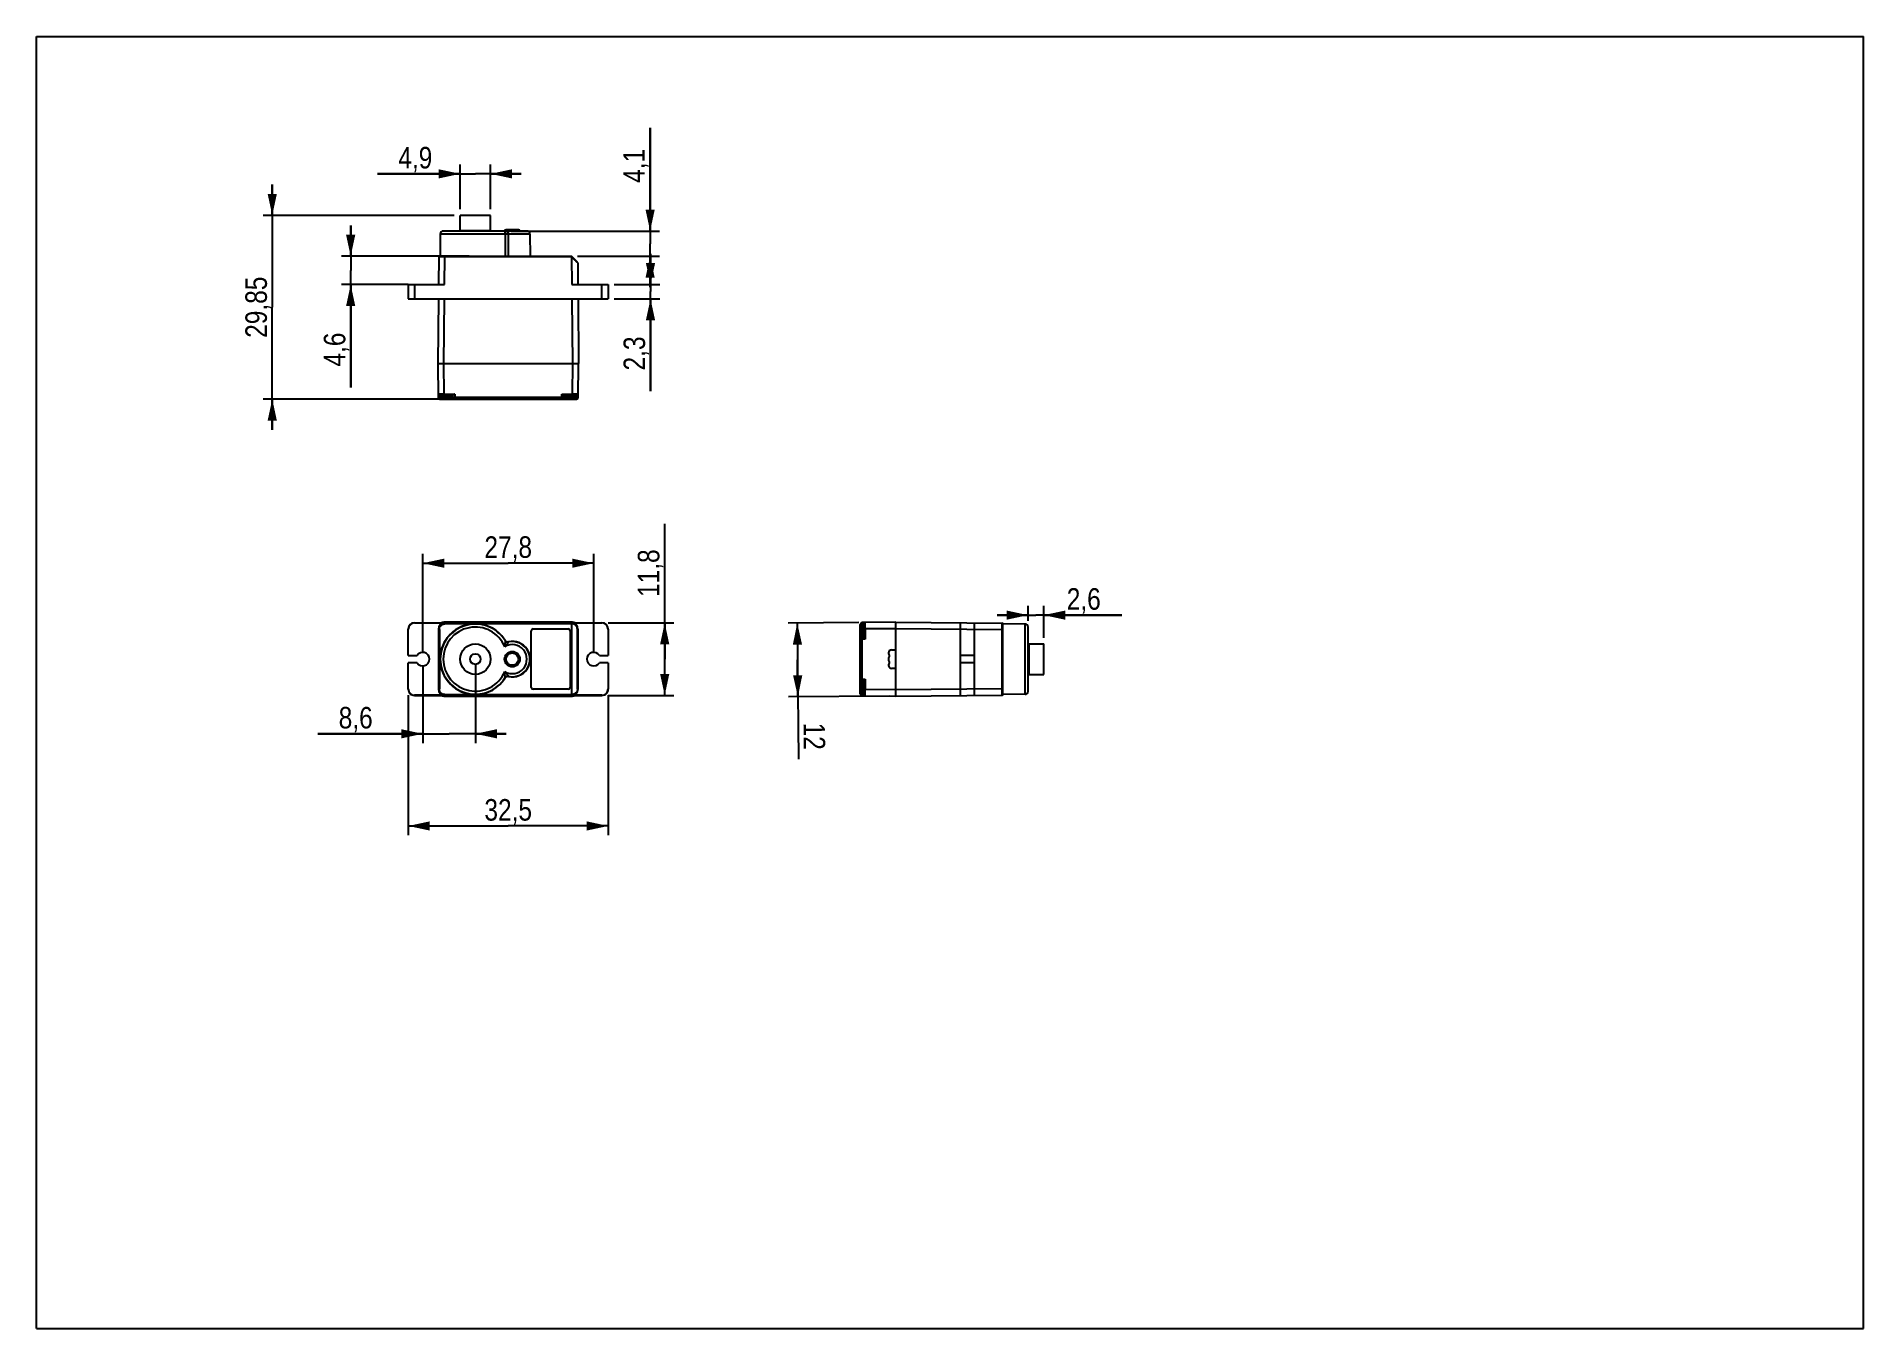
# Model space of a CAD drawing. Header units: millimetres. Extents: x 0 to 297, y 0 to 210.
import ezdxf

# ---------------------------------------------------------------- set-up
doc = ezdxf.new("R2010")
doc.units = ezdxf.units.MM
doc.header["$LTSCALE"] = 16.335
doc.layers.get('0').update_dxf_attribs({"linetype": 'CONTINUOUS'})
doc.styles.get("Standard").update_dxf_attribs({"font": 'txt', "width": 0.85})
doc.dimstyles.new('DIMSTYLE_1', dxfattribs={"dimtxt": 3.5, "dimasz": 3.5, "dimexe": 0.18, "dimexo": 0.0625, "dimgap": 0.09, "dimtad": 1, "dimdec": 1, "dimdsep": 46, "dimtxsty": 'Standard', "dimblk": '_FILLED', "dimblk1": '_FILLED', "dimblk2": '_FILLED', "dimcen": 0.09, "dimadec": 0, "dimazin": 0, "dimtp": 0.1, "dimtm": 0.1, "dimtfac": 1, "dimtdec": 1, "dimtofl": 0, "dimtmove": 0, "dimatfit": 3, "dimldrblk": '_FILLED', "dimfxl": 1, "dimtolj": 1, "dimarcsym": 0})
doc.dimstyles.new('DIMSTYLE_2', dxfattribs={"dimtxt": 3.5, "dimasz": 3.5, "dimexe": 0.18, "dimexo": 0.0625, "dimgap": 0.09, "dimtad": 1, "dimdsep": 46, "dimtxsty": 'Standard', "dimblk": '_FILLED', "dimblk1": '_FILLED', "dimblk2": '_FILLED', "dimcen": 0.09, "dimadec": 0, "dimazin": 0, "dimtp": 0.1, "dimtm": 0.1, "dimtfac": 1, "dimtofl": 0, "dimtmove": 0, "dimatfit": 3, "dimldrblk": '_FILLED', "dimfxl": 1, "dimtolj": 1, "dimarcsym": 0})
doc.dimstyles.new('DIMSTYLE_3', dxfattribs={"dimtxt": 3.5, "dimasz": 3.5, "dimexe": 0.18, "dimexo": 0.0625, "dimgap": 0.09, "dimtad": 1, "dimdsep": 46, "dimtxsty": 'Standard', "dimblk": '_FILLED', "dimblk1": '_FILLED', "dimblk2": '_FILLED', "dimcen": 0.09, "dimadec": 0, "dimazin": 0, "dimtp": 0.2, "dimtm": 0.2, "dimtfac": 1, "dimtofl": 0, "dimtmove": 0, "dimatfit": 3, "dimldrblk": '_FILLED', "dimfxl": 1, "dimtolj": 1, "dimarcsym": 0})
doc.dimstyles.new('DIMSTYLE_4', dxfattribs={"dimtxt": 3.5, "dimasz": 3.5, "dimexe": 0.18, "dimexo": 0.0625, "dimgap": 0.09, "dimtad": 1, "dimdec": 1, "dimdsep": 46, "dimtxsty": 'Standard', "dimblk": '_FILLED', "dimblk1": '_FILLED', "dimblk2": '_FILLED', "dimcen": 0.09, "dimadec": 0, "dimazin": 0, "dimtp": 0.2, "dimtm": 0.2, "dimtfac": 1, "dimtdec": 1, "dimtofl": 0, "dimtmove": 0, "dimatfit": 3, "dimldrblk": '_FILLED', "dimfxl": 1, "dimtolj": 1, "dimarcsym": 0})
doc.dimstyles.new('DIMSTYLE_5', dxfattribs={"dimtxt": 3.5, "dimasz": 3.5, "dimexe": 0.18, "dimexo": 0.0625, "dimgap": 0.09, "dimtad": 1, "dimdsep": 46, "dimtxsty": 'Standard', "dimblk": '_FILLED', "dimblk1": '_FILLED', "dimblk2": '_FILLED', "dimcen": 0.09, "dimadec": 0, "dimazin": 0, "dimtp": 0.3, "dimtm": 0.3, "dimtfac": 1, "dimtofl": 0, "dimtmove": 0, "dimatfit": 3, "dimldrblk": '_FILLED', "dimfxl": 1, "dimtolj": 1, "dimarcsym": 0})

# ---------------------------------------------------------------- blocks, each defined once
blk = doc.blocks.new('_FILLED')
at = {"color": 0, "linetype": 'ByBlock'}
blk.add_solid([(0, 0), (-1, 0.214), (-1, -0.214)], dxfattribs=at)
blk = doc.blocks.new('*D1')
at = {"color": 2, "linetype": 'Continuous'}
for p, q in [((68.87, 187.68), (55.41, 187.68)), ((55.41, 187.68), (71.34, 187.68)), ((68.87, 181.93), (68.87, 189.18)), ((78.81, 187.68), (71.34, 187.68)), ((73.81, 181.93), (73.81, 189.18)), ((73.81, 187.68), (78.81, 187.68))]:
    blk.add_line(p, q, dxfattribs=at)
at = {"color": 2, "linetype": 'Continuous', "xscale": 3.5, "yscale": 3.5, "zscale": 3.5}
blk.add_blockref('_FILLED', (68.87, 187.68), dxfattribs=at)
at = {"color": 2, "linetype": 'Continuous', "xscale": 3.5, "yscale": 3.5, "zscale": 3.5, "rotation": 180}
blk.add_blockref('_FILLED', (73.81, 187.68), dxfattribs=at)
at = {"color": 2, "linetype": 'Continuous', "insert": (64.34, 192.06), "char_height": 3.5, "width": 8.925, "attachment_point": 3, "line_spacing_factor": 0.9}
blk.add_mtext('4,9', dxfattribs=at)
blk = doc.blocks.new('*D2')
at = {"color": 2, "linetype": 'Continuous'}
for p, q in [((51.07, 174.28), (51.07, 179.28)), ((51.07, 179.28), (51.07, 171.98)), ((70.34, 174.28), (49.57, 174.28)), ((60.43, 169.68), (49.57, 169.68)), ((51.07, 152.96), (51.07, 171.98)), ((51.07, 169.68), (51.07, 152.96))]:
    blk.add_line(p, q, dxfattribs=at)
at = {"color": 2, "linetype": 'Continuous', "xscale": 3.5, "yscale": 3.5, "zscale": 3.5}
for p, rotation in [((51.07, 174.28), 270), ((51.07, 169.68), 90)]:
    blk.add_blockref('_FILLED', p, dxfattribs=dict(at, rotation=rotation))
at = {"color": 2, "linetype": 'Continuous', "insert": (46.7, 161.88), "char_height": 3.5, "width": 8.925, "attachment_point": 3, "rotation": 90, "line_spacing_factor": 0.9}
blk.add_mtext('4,6', dxfattribs=at)
blk = doc.blocks.new('*D3')
at = {"color": 2, "linetype": 'Continuous'}
for p, q in [((99.81, 169.68), (99.81, 174.68)), ((99.81, 174.68), (99.81, 168.53)), ((93.93, 169.68), (101.31, 169.68)), ((93.93, 167.38), (101.31, 167.38)), ((99.81, 152.33), (99.81, 168.53)), ((99.81, 167.38), (99.81, 152.33))]:
    blk.add_line(p, q, dxfattribs=at)
at = {"color": 2, "linetype": 'Continuous', "xscale": 3.5, "yscale": 3.5, "zscale": 3.5}
for p, rotation in [((99.81, 169.68), 270), ((99.81, 167.38), 90)]:
    blk.add_blockref('_FILLED', p, dxfattribs=dict(at, rotation=rotation))
at = {"color": 2, "linetype": 'Continuous', "insert": (95.43, 161.25), "char_height": 3.5, "width": 8.925, "attachment_point": 3, "rotation": 90, "line_spacing_factor": 0.9}
blk.add_mtext('2,3', dxfattribs=at)
blk = doc.blocks.new('*D4')
at = {"color": 2, "linetype": 'Continuous'}
for p, q in [((62.78, 109.8), (62.78, 125.89)), ((90.58, 109.8), (90.58, 125.89)), ((62.78, 124.39), (76.68, 124.39)), ((90.58, 124.39), (76.68, 124.39))]:
    blk.add_line(p, q, dxfattribs=at)
at = {"color": 2, "linetype": 'Continuous', "xscale": 3.5, "yscale": 3.5, "zscale": 3.5, "rotation": 180}
blk.add_blockref('_FILLED', (62.78, 124.39), dxfattribs=at)
at = {"color": 2, "linetype": 'Continuous', "xscale": 3.5, "yscale": 3.5, "zscale": 3.5}
blk.add_blockref('_FILLED', (90.58, 124.39), dxfattribs=at)
at = {"color": 2, "linetype": 'Continuous', "insert": (76.68, 128.76), "char_height": 3.5, "width": 11.9, "attachment_point": 2, "line_spacing_factor": 0.9}
blk.add_mtext('27,8', dxfattribs=at)
blk = doc.blocks.new('*D5')
at = {"color": 2, "linetype": 'Continuous'}
for p, q in [((62.78, 107.8), (62.78, 95.16)), ((71.34, 107.8), (71.34, 95.16)), ((62.78, 96.66), (45.72, 96.66)), ((45.72, 96.66), (67.06, 96.66)), ((76.34, 96.66), (67.06, 96.66)), ((71.34, 96.66), (76.34, 96.66))]:
    blk.add_line(p, q, dxfattribs=at)
at = {"color": 2, "linetype": 'Continuous', "xscale": 3.5, "yscale": 3.5, "zscale": 3.5}
blk.add_blockref('_FILLED', (62.78, 96.66), dxfattribs=at)
at = {"color": 2, "linetype": 'Continuous', "xscale": 3.5, "yscale": 3.5, "zscale": 3.5, "rotation": 180}
blk.add_blockref('_FILLED', (71.34, 96.66), dxfattribs=at)
at = {"color": 2, "linetype": 'Continuous', "insert": (54.65, 101.03), "char_height": 3.5, "width": 8.925, "attachment_point": 3, "line_spacing_factor": 0.9}
blk.add_mtext('8,6', dxfattribs=at)
blk = doc.blocks.new('*D6')
at = {"color": 2, "linetype": 'Continuous'}
for p, q in [((161.19, 115.95), (156.19, 115.95)), ((156.19, 115.95), (162.47, 115.95)), ((161.19, 115.01), (161.19, 117.45)), ((176.41, 115.95), (162.47, 115.95)), ((163.74, 112.27), (163.74, 117.45)), ((163.74, 115.95), (176.41, 115.95))]:
    blk.add_line(p, q, dxfattribs=at)
at = {"color": 2, "linetype": 'Continuous', "xscale": 3.5, "yscale": 3.5, "zscale": 3.5}
blk.add_blockref('_FILLED', (161.19, 115.95), dxfattribs=at)
at = {"color": 2, "linetype": 'Continuous', "xscale": 3.5, "yscale": 3.5, "zscale": 3.5, "rotation": 180}
blk.add_blockref('_FILLED', (163.74, 115.95), dxfattribs=at)
at = {"color": 2, "linetype": 'Continuous', "insert": (167.48, 120.33), "char_height": 3.5, "width": 8.925, "attachment_point": 1, "line_spacing_factor": 0.9}
blk.add_mtext('2,6', dxfattribs=at)
blk = doc.blocks.new('*D7')
at = {"color": 2, "linetype": 'Continuous'}
for p, q in [((133.69, 114.75), (122.17, 114.64)), ((123.67, 114.66), (123.72, 108.66)), ((123.77, 102.67), (123.72, 108.66)), ((123.72, 108.66), (123.86, 92.52)), ((138.69, 102.8), (122.27, 102.65))]:
    blk.add_line(p, q, dxfattribs=at)
at = {"color": 2, "linetype": 'Continuous', "xscale": 3.5, "yscale": 3.5, "zscale": 3.5}
for p, rotation in [((123.67, 114.66), 90.5), ((123.77, 102.67), 270.5)]:
    blk.add_blockref('_FILLED', p, dxfattribs=dict(at, rotation=rotation))
at = {"color": 2, "linetype": 'Continuous', "insert": (128.18, 98.5), "char_height": 3.5, "width": 5.95, "attachment_point": 1, "rotation": 270.5, "line_spacing_factor": 0.9}
blk.add_mtext('12', dxfattribs=at)
blk = doc.blocks.new('*D8')
at = {"color": 2, "linetype": 'Continuous'}
for p, q in [((99.75, 178.38), (99.75, 195.15)), ((99.75, 195.15), (99.75, 176.33)), ((77.14, 178.38), (101.25, 178.38)), ((99.75, 169.28), (99.75, 176.33)), ((87.97, 174.28), (101.25, 174.28)), ((99.75, 174.28), (99.75, 169.28))]:
    blk.add_line(p, q, dxfattribs=at)
at = {"color": 2, "linetype": 'Continuous', "xscale": 3.5, "yscale": 3.5, "zscale": 3.5}
for p, rotation in [((99.75, 178.38), 270), ((99.75, 174.28), 90)]:
    blk.add_blockref('_FILLED', p, dxfattribs=dict(at, rotation=rotation))
at = {"color": 2, "linetype": 'Continuous', "insert": (95.37, 186.22), "char_height": 3.5, "width": 8.925, "attachment_point": 1, "rotation": 90, "line_spacing_factor": 0.9}
blk.add_mtext('4,1', dxfattribs=at)
blk = doc.blocks.new('*D9')
at = {"color": 2, "linetype": 'Continuous'}
for p, q in [((102.12, 108.8), (102.12, 130.8)), ((92.93, 114.7), (103.62, 114.7)), ((102.12, 114.7), (102.12, 108.8)), ((102.12, 102.9), (102.12, 108.8)), ((92.93, 102.9), (103.62, 102.9))]:
    blk.add_line(p, q, dxfattribs=at)
at = {"color": 2, "linetype": 'Continuous', "xscale": 3.5, "yscale": 3.5, "zscale": 3.5}
for p, rotation in [((102.12, 114.7), 90), ((102.12, 102.9), 270)]:
    blk.add_blockref('_FILLED', p, dxfattribs=dict(at, rotation=rotation))
at = {"color": 2, "linetype": 'Continuous', "insert": (97.75, 118.9), "char_height": 3.5, "width": 11.9, "attachment_point": 1, "rotation": 90, "line_spacing_factor": 0.9}
blk.add_mtext('11,8', dxfattribs=at)
blk = doc.blocks.new('*D10')
at = {"color": 2, "linetype": 'Continuous'}
for p, q in [((60.43, 102.92), (60.43, 80.18)), ((92.93, 102.92), (92.93, 80.18)), ((60.43, 81.68), (76.68, 81.68)), ((92.93, 81.68), (76.68, 81.68))]:
    blk.add_line(p, q, dxfattribs=at)
at = {"color": 2, "linetype": 'Continuous', "xscale": 3.5, "yscale": 3.5, "zscale": 3.5, "rotation": 180}
blk.add_blockref('_FILLED', (60.43, 81.68), dxfattribs=at)
at = {"color": 2, "linetype": 'Continuous', "xscale": 3.5, "yscale": 3.5, "zscale": 3.5}
blk.add_blockref('_FILLED', (92.93, 81.68), dxfattribs=at)
at = {"color": 2, "linetype": 'Continuous', "insert": (76.68, 86.05), "char_height": 3.5, "width": 11.9, "attachment_point": 2, "line_spacing_factor": 0.9}
blk.add_mtext('32,5', dxfattribs=at)
blk = doc.blocks.new('*D11')
at = {"color": 2, "linetype": 'Continuous'}
for p, q in [((38.32, 180.93), (38.32, 185.93)), ((38.32, 185.93), (38.32, 166)), ((67.87, 180.93), (36.82, 180.93)), ((38.32, 146.08), (38.32, 166)), ((66.98, 151.08), (36.82, 151.08)), ((38.32, 151.08), (38.32, 146.08))]:
    blk.add_line(p, q, dxfattribs=at)
at = {"color": 2, "linetype": 'Continuous', "xscale": 3.5, "yscale": 3.5, "zscale": 3.5}
for p, rotation in [((38.32, 180.93), 270), ((38.32, 151.08), 90)]:
    blk.add_blockref('_FILLED', p, dxfattribs=dict(at, rotation=rotation))
at = {"color": 2, "linetype": 'Continuous', "insert": (33.95, 166), "char_height": 3.5, "width": 14.875, "attachment_point": 2, "rotation": 90, "line_spacing_factor": 0.9}
blk.add_mtext('29,85', dxfattribs=at)

msp = doc.modelspace()

# ---------------------------------------------------------------- linework, layer by layer
at = {"color": 7, "linetype": 'Continuous'}
for p, q in [((0, 0), (0, 210)), ((0, 210), (297, 210)), ((297, 0), (297, 210)), ((79.714, 178.378), (66.127, 178.378)), ((68.866, 178.478), (68.866, 180.928)), ((73.806, 180.928), (68.866, 180.928)), ((68.866, 178.478), (73.806, 178.478)), ((68.936, 178.378), (68.936, 178.478)), ((73.736, 178.378), (73.736, 178.478)), ((73.806, 178.478), (73.806, 180.928)), ((78.341, 178.578), (76.331, 178.578)), ((65.627, 177.882), (65.596, 174.278)), ((76.186, 177.882), (65.627, 177.882)), ((80.214, 177.882), (76.721, 177.882)), ((80.214, 177.882), (80.246, 174.278)), ((65.385, 174.179), (65.346, 169.678)), ((66.385, 174.179), (65.385, 174.179)), ((65.485, 174.278), (86.965, 174.278)), ((66.346, 169.678), (66.385, 174.179)), ((66.385, 174.278), (66.385, 174.179)), ((86.921, 174.179), (66.385, 174.179)), ((86.966, 174.278), (86.965, 174.278)), ((87.945, 173.307), (86.966, 174.278)), ((86.967, 174.137), (87.006, 169.678)), ((87.912, 173.293), (87.885, 173.317)), ((87.975, 173.237), (88.006, 169.678)), ((60.426, 169.678), (60.426, 167.378)), ((60.426, 169.678), (66.346, 169.678)), ((61.426, 169.678), (61.426, 167.378)), ((87.006, 169.678), (92.926, 169.678)), ((91.926, 167.378), (91.926, 169.678)), ((92.926, 169.678), (92.926, 167.378)), ((60.426, 167.378), (92.926, 167.378)), ((65.326, 167.378), (65.234, 156.878)), ((66.234, 156.878), (66.326, 167.378)), ((87.026, 167.378), (87.117, 156.878)), ((88.026, 167.378), (88.117, 156.878)), ((65.225, 156.878), (65.273, 151.376)), ((65.225, 156.878), (88.126, 156.878)), ((66.269, 151.876), (66.225, 156.878)), ((87.126, 156.878), (87.083, 151.876)), ((88.078, 151.376), (88.126, 156.878)), ((65.469, 151.678), (67.694, 151.678)), ((65.571, 151.678), (65.573, 151.378)), ((66.269, 151.876), (67.976, 151.876)), ((66.269, 151.678), (66.269, 151.876)), ((66.626, 151.078), (66.626, 151.678)), ((67.676, 151.378), (67.676, 151.678)), ((67.976, 151.876), (67.976, 151.078)), ((85.376, 151.876), (87.083, 151.876)), ((85.376, 151.078), (85.376, 151.876)), ((85.658, 151.678), (87.883, 151.678)), ((85.676, 151.378), (85.676, 151.678)), ((86.726, 151.678), (86.726, 151.078)), ((87.083, 151.678), (87.083, 151.876)), ((87.778, 151.378), (87.781, 151.678)), ((65.273, 151.376), (65.573, 151.378)), ((65.573, 151.378), (67.676, 151.378)), ((65.573, 151.378), (65.573, 151.078)), ((65.573, 151.078), (87.778, 151.078)), ((67.976, 151.376), (85.376, 151.376)), ((85.676, 151.378), (87.778, 151.378)), ((87.778, 151.378), (88.078, 151.376)), ((87.778, 151.078), (87.778, 151.378)), ((60.426, 109.397), (60.426, 113.677)), ((61.426, 114.697), (61.426, 114.677)), ((61.426, 114.697), (91.926, 114.697)), ((61.426, 114.677), (66.346, 114.677)), ((65.346, 113.677), (65.346, 103.917)), ((65.346, 113.677), (65.385, 113.638)), ((65.385, 103.956), (65.385, 113.638)), ((65.485, 113.638), (65.385, 113.638)), ((65.485, 113.638), (65.485, 103.957)), ((66.225, 114.797), (87.126, 114.797)), ((66.326, 114.697), (66.234, 114.789)), ((87.117, 114.789), (66.234, 114.789)), ((66.385, 114.638), (66.346, 114.677)), ((71.336, 114.537), (66.382, 114.537)), ((66.385, 114.638), (66.385, 114.537)), ((66.385, 114.638), (86.929, 114.638)), ((86.966, 114.537), (71.336, 114.537)), ((80.426, 104.197), (80.426, 113.397)), ((80.726, 113.697), (86.426, 113.697)), ((86.726, 113.397), (86.726, 104.197)), ((86.929, 114.638), (86.967, 114.638)), ((86.966, 114.537), (86.966, 103.057)), ((87.006, 114.677), (86.967, 114.638)), ((87.006, 114.677), (91.926, 114.677)), ((87.117, 114.789), (87.026, 114.697)), ((87.975, 113.646), (87.945, 113.646)), ((87.945, 103.948), (87.945, 113.646)), ((87.975, 113.646), (88.006, 113.677)), ((87.975, 113.646), (87.975, 103.948)), ((88.006, 113.677), (88.006, 103.917)), ((91.926, 114.677), (91.926, 114.697)), ((92.926, 113.677), (92.926, 109.397)), ((133.891, 103.144), (133.891, 114.449)), ((134.191, 114.449), (133.891, 114.449)), ((133.891, 113.397), (134.491, 113.397)), ((139.691, 114.797), (134.189, 114.749)), ((134.189, 114.749), (134.191, 114.449)), ((134.491, 114.452), (134.191, 114.449)), ((134.191, 114.449), (134.191, 112.347)), ((134.491, 112.329), (134.491, 114.554)), ((134.491, 113.754), (134.69, 113.754)), ((134.69, 113.754), (139.691, 113.798)), ((134.69, 113.754), (134.69, 112.047)), ((139.691, 102.796), (139.691, 114.797)), ((139.691, 114.789), (156.992, 114.638)), ((139.691, 113.789), (156.992, 113.638)), ((150.191, 109.397), (150.191, 114.697)), ((152.491, 108.227), (152.491, 114.677)), ((156.992, 113.638), (156.992, 114.638)), ((157.091, 113.638), (156.992, 113.638)), ((156.992, 103.956), (156.992, 113.638)), ((160.696, 114.505), (157.091, 114.537)), ((157.091, 103.057), (157.091, 114.537)), ((160.696, 103.089), (160.696, 114.505)), ((161.191, 103.589), (161.191, 114.005)), ((134.69, 112.047), (133.891, 112.047)), ((134.189, 112.047), (134.189, 105.547)), ((134.491, 112.347), (134.191, 112.347)), ((138.991, 110.297), (139.691, 110.297)), ((161.291, 111.197), (161.191, 111.197)), ((161.291, 111.267), (163.741, 111.267)), ((161.291, 111.267), (161.291, 106.327)), ((163.741, 106.327), (163.741, 111.267)), ((60.426, 109.397), (61.854, 109.397)), ((60.426, 103.917), (60.426, 108.197)), ((61.854, 108.197), (60.426, 108.197)), ((65.627, 108.792), (65.627, 108.797)), ((91.498, 109.397), (92.926, 109.397)), ((92.926, 108.197), (91.498, 108.197)), ((92.926, 108.197), (92.926, 103.917)), ((139.691, 107.297), (138.991, 107.297)), ((152.491, 109.397), (150.191, 109.397)), ((150.191, 102.897), (150.191, 109.367)), ((152.491, 108.197), (150.191, 108.197)), ((152.491, 102.917), (152.491, 108.197)), ((65.385, 103.956), (65.346, 103.917)), ((65.385, 103.956), (65.485, 103.956)), ((133.891, 105.547), (134.69, 105.547)), ((134.491, 104.197), (133.891, 104.197)), ((134.191, 105.247), (134.191, 103.144)), ((134.491, 105.247), (134.191, 105.247)), ((134.491, 103.04), (134.491, 105.265)), ((134.69, 105.547), (134.69, 103.84)), ((156.992, 103.956), (139.691, 103.805)), ((156.992, 103.956), (157.091, 103.956)), ((156.992, 102.956), (156.992, 103.956)), ((161.291, 106.397), (161.191, 106.397)), ((161.291, 106.327), (163.741, 106.327)), ((61.426, 102.917), (61.426, 102.897)), ((66.346, 102.917), (61.426, 102.917)), ((61.426, 102.897), (91.926, 102.897)), ((87.126, 102.796), (66.225, 102.796)), ((66.234, 102.805), (66.326, 102.897)), ((66.234, 102.805), (87.117, 102.805)), ((66.346, 102.917), (66.385, 102.956)), ((66.382, 103.057), (71.333, 103.057)), ((66.385, 103.057), (66.385, 102.956)), ((86.921, 102.956), (66.385, 102.956)), ((71.333, 103.057), (71.341, 103.057)), ((71.341, 103.057), (86.966, 103.057)), ((86.426, 103.897), (80.726, 103.897)), ((86.967, 102.956), (86.921, 102.956)), ((86.967, 102.956), (87.006, 102.917)), ((91.926, 102.917), (87.006, 102.917)), ((87.026, 102.897), (87.117, 102.805)), ((87.945, 103.948), (87.975, 103.948)), ((88.006, 103.917), (87.975, 103.948)), ((91.926, 102.897), (91.926, 102.917)), ((133.891, 103.144), (134.191, 103.144)), ((134.191, 103.144), (134.189, 102.844)), ((134.189, 102.844), (139.691, 102.796)), ((134.191, 103.144), (134.491, 103.142)), ((134.491, 103.84), (134.69, 103.84)), ((139.691, 103.796), (134.69, 103.84)), ((139.691, 102.805), (156.992, 102.956)), ((160.696, 103.089), (157.091, 103.057)), ((0, 0), (297, 0))]:
    msp.add_line(p, q, dxfattribs=at)
for centre, radius in [((71.336, 108.797), 2.47), ((77.336, 108.797), 1.25), ((71.336, 108.797), 0.85), ((77.336, 108.797), 1.005)]:
    msp.add_circle(centre, radius, dxfattribs=at)
for centre, radius, start, end in [((66.127, 177.878), 0.5, 90, 179.5), ((76.331, 178.328), 0.25, 90, 168.46304), ((78.341, 178.328), 0.25, 11.53696, 90), ((79.714, 177.878), 0.5, 0.5, 90), ((65.485, 174.178), 0.1, 90.00165, 179.49977), ((87.875, 173.236), 0.1, 0.5, 45.25), ((65.469, 151.878), 0.2, 180.49963, 269.99884), ((87.883, 151.878), 0.2, 270.00121, 359.49976), ((65.573, 151.378), 0.3, 180.5, 270), ((67.976, 151.378), 0.3, 180, 269.99999), ((85.376, 151.378), 0.3, 270.00001, 360), ((87.778, 151.378), 0.3, 270, 359.5), ((66.385, 113.638), 1, 90.00036, 179.99964), ((71.336, 108.797), 5.74, 90.00221, 269.97529), ((71.336, 108.797), 5.708, 31.83303, 180), ((71.336, 108.797), 5.208, 22.80776, 337.19224), ((71.336, 108.797), 5.74, 32.03833, 89.99583), ((80.726, 113.397), 0.3, 90, 180), ((86.426, 113.397), 0.3, 0, 90), ((87.194, 113.655), 0.752, 359.32581, 3.49303), ((86.99, 113.646), 0.985, 0.00424, 3.89062), ((134.191, 114.449), 0.3, 90.5, 180), ((134.691, 114.554), 0.2, 90.49963, 179.99884), ((156.991, 114.538), 0.1, 359.80011, 89.50079), ((160.691, 114.005), 0.5, 0, 89.5), ((62.776, 108.797), 1.1, 213.05573, 146.94427), ((77.356, 108.797), 2.358, 238.87982, 121.12018), ((76.61, 112.071), 0.5, 211.83727, 282.82182), ((76.625, 112.107), 0.5, 212.0394, 282.44718), ((77.356, 108.797), 2.858, 257.17454, 102.82544), ((77.356, 108.797), 2.89, 257.55363, 102.44644), ((90.576, 108.797), 1.1, 33.05573, 326.94427), ((134.191, 112.047), 0.3, 90, 179.99999), ((138.991, 109.797), 0.5, 89.99983, 222.95503), ((71.336, 108.797), 5.708, 180.05348, 328.16697), ((138.988, 108.801), 0.496, 137.0537, 222.9463), ((138.991, 107.797), 0.5, 137.11503, 270.00018), ((138.441, 109.309), 0.25, 317.0537, 359.96848), ((138.441, 108.292), 0.25, 0, 42.9463), ((138.442, 109.286), 0.25, 5.30489, 42.95503), ((138.442, 108.307), 0.25, 317.11503, 356.52759), ((66.385, 103.956), 1, 180.00036, 269.99964), ((71.336, 108.797), 5.74, 270.04736, 327.96167), ((76.61, 105.522), 0.5, 77.17828, 148.16276), ((76.625, 105.487), 0.5, 77.55259, 147.96055), ((80.726, 104.197), 0.3, 180, 270), ((86.426, 104.197), 0.3, 270, 360), ((134.191, 105.547), 0.3, 180.00001, 270), ((86.736, 103.066), 0.23, 351.63863, 357.85729), ((87.236, 103.937), 0.709, 356.67599, 0.90953), ((86.99, 103.948), 0.985, 356.08353, 359.9951), ((134.191, 103.144), 0.3, 180, 269.5), ((134.691, 103.04), 0.2, 180.00121, 269.49976), ((156.991, 103.056), 0.1, 270.50086, 0.20078), ((160.691, 103.589), 0.5, 270.5, 360)]:
    msp.add_arc(centre, radius, start, end, dxfattribs=at)
for centre, major_axis, ratio, start_param, end_param in [((61.426, 113.697), (0, 1), 0.9999619, 0, 1.5707963), ((61.426, 113.677), (0, -1), 0.9999619, 9.424778, 10.9955743), ((66.346, 113.677), (-0.707, 0.707), 0.9999239, -0.7853601, 0.7853601), ((66.225, 113.797), (-0.707, 0.707), 0.9999239, -0.7853601, -0.3331847), ((66.234, 113.788), (-0.707, 0.707), 0.9999239, -0.7853601, -0.3550927), ((87.006, 113.677), (0.707, 0.707), 0.9999239, -0.7853601, 0.7853601), ((87.117, 113.788), (0.707, 0.707), 0.9999239, 0.3550927, 0.7853601), ((87.126, 113.797), (0.707, 0.707), 0.9999239, 0.3331848, 0.7853601), ((91.926, 113.697), (0, 1), 0.9999619, -1.5707963, 0), ((91.926, 113.677), (0, 1), 0.9999619, 4.712389, 6.2831853), ((61.426, 103.917), (0, -1), 0.9999619, 4.712389, 6.2831853), ((61.426, 103.897), (0, 1), 0.9999619, 1.5707963, 3.1415927), ((66.346, 103.917), (0.707, 0.707), 0.9999239, -3.9269527, -2.3562326), ((66.225, 103.796), (-0.707, -0.707), 0.9999239, 0.3331848, 0.7853601), ((66.234, 103.805), (0.707, 0.707), 0.9999239, -2.7864999, -2.3562326), ((87.006, 103.917), (0.707, -0.707), 0.9999239, -0.7853601, 0.7853601), ((87.117, 103.805), (-0.707, 0.707), 0.9999239, -3.9269527, -3.9183282), ((87.126, 103.796), (0.707, -0.707), 0.9999239, -0.7853601, -0.3331847), ((87.117, 103.805), (0.707, -0.707), 0.9999239, -0.7767355, -0.3550927), ((91.926, 103.917), (0, 1), 0.9999619, 3.1415927, 4.712389), ((91.926, 103.897), (0, 1), 0.9999619, -3.1415927, -1.5707963)]:
    msp.add_ellipse(centre, major_axis=major_axis, ratio=ratio, start_param=start_param, end_param=end_param, dxfattribs=at)
for points, knots in [([(76.186, 177.882), (76.185, 177.931), (76.183, 178.019), (76.175, 178.136), (76.166, 178.225), (76.157, 178.288), (76.15, 178.327), (76.146, 178.349), (76.143, 178.36), (76.141, 178.368), (76.139, 178.374), (76.138, 178.376), (76.137, 178.378), (76.137, 178.378)], [0, 0, 0, 0, 0.2916041, 0.5296141, 0.7050419, 0.8284023, 0.9113268, 0.9406469, 0.9631446, 0.9796253, 0.9908105, 0.9973653, 1, 1, 1, 1]), ([(76.137, 178.378), (76.196, 178.378), (76.286, 178.371), (76.404, 178.338), (76.493, 178.297), (76.562, 178.246), (76.612, 178.193), (76.66, 178.127), (76.696, 178.046), (76.717, 177.956), (76.721, 177.907), (76.721, 177.882)], [0, 0, 0, 0, 0.2054129, 0.3126545, 0.4247619, 0.5450885, 0.6098701, 0.678687, 0.830624, 0.9139883, 1, 1, 1, 1]), ([(76.721, 177.882), (76.62, 177.882), (76.441, 177.881), (76.263, 177.882), (76.186, 177.882)], [0, 0, 0, 0, 0.5667827, 1, 1, 1, 1]), ([(76.186, 177.882), (76.187, 177.582), (76.19, 176.831), (76.195, 175.63), (76.199, 174.729), (76.201, 174.278)], [0, 0, 0, 0, 0.2500006, 0.6249994, 1, 1, 1, 1]), ([(76.733, 174.278), (76.732, 174.578), (76.731, 175.104), (76.728, 175.855), (76.724, 176.756), (76.723, 177.432), (76.721, 177.882)], [0, 0, 0, 0, 0.2500003, 0.4375001, 0.6249997, 1, 1, 1, 1]), ([(86.965, 174.278), (86.965, 174.278), (86.965, 174.277), (86.964, 174.276), (86.962, 174.273), (86.959, 174.268), (86.955, 174.259), (86.949, 174.247), (86.941, 174.233), (86.931, 174.21), (86.925, 174.192), (86.921, 174.179)], [0, 0, 0, 0, 0.0075976, 0.0248672, 0.0517618, 0.0879598, 0.1861452, 0.3140425, 0.4657011, 0.6344108, 1, 1, 1, 1]), ([(87.885, 173.317), (87.827, 173.369), (87.693, 173.489), (87.474, 173.684), (87.227, 173.905), (87.054, 174.058), (86.967, 174.137)], [0, 0, 0, 0, 0.1915092, 0.4384361, 0.7133694, 1, 1, 1, 1]), ([(87.975, 173.237), (87.975, 173.237), (87.972, 173.239), (87.97, 173.24), (87.965, 173.246), (87.958, 173.252), (87.949, 173.26), (87.938, 173.27), (87.926, 173.281), (87.917, 173.289), (87.912, 173.293)], [0, 0, 0, 0, 0.0146029, 0.06322, 0.1447188, 0.2578007, 0.4011628, 0.573511, 0.7735544, 1, 1, 1, 1]), ([(65.562, 151.876), (65.54, 151.876), (65.499, 151.876), (65.44, 151.876), (65.39, 151.876), (65.353, 151.876), (65.328, 151.876), (65.313, 151.876), (65.3, 151.876), (65.289, 151.876), (65.281, 151.876), (65.277, 151.876), (65.274, 151.876), (65.272, 151.876), (65.27, 151.876), (65.269, 151.876), (65.269, 151.876), (65.269, 151.876)], [0, 0, 0, 0, 0.2248528, 0.4245614, 0.5968294, 0.7400644, 0.8003612, 0.8529243, 0.8976325, 0.9343644, 0.9630126, 0.9742882, 0.9835251, 0.9907186, 0.9958642, 0.9989577, 1, 1, 1, 1]), ([(66.269, 151.876), (66.204, 151.876), (65.968, 151.876), (65.733, 151.876), (65.562, 151.876)], [0, 0, 0, 0, 0.2758467, 1, 1, 1, 1]), ([(67.976, 151.876), (67.949, 151.854), (67.908, 151.821), (67.854, 151.779), (67.816, 151.749), (67.78, 151.722), (67.747, 151.7), (67.722, 151.686), (67.705, 151.68), (67.697, 151.678), (67.694, 151.678)], [0, 0, 0, 0, 0.3040723, 0.4512563, 0.5919304, 0.7227848, 0.838945, 0.9335403, 0.9705525, 1, 1, 1, 1]), ([(85.658, 151.678), (85.655, 151.678), (85.647, 151.68), (85.629, 151.686), (85.604, 151.7), (85.572, 151.722), (85.535, 151.749), (85.497, 151.779), (85.443, 151.821), (85.403, 151.854), (85.376, 151.876)], [0, 0, 0, 0, 0.0294615, 0.0665014, 0.161106, 0.2772552, 0.4080917, 0.5487518, 0.6959288, 1, 1, 1, 1]), ([(87.79, 151.876), (87.74, 151.876), (87.504, 151.876), (87.268, 151.876), (87.083, 151.876)], [0, 0, 0, 0, 0.2142337, 1, 1, 1, 1]), ([(88.083, 151.876), (88.083, 151.876), (88.082, 151.876), (88.081, 151.876), (88.08, 151.876), (88.078, 151.876), (88.075, 151.876), (88.07, 151.876), (88.063, 151.876), (88.052, 151.876), (88.039, 151.876), (88.024, 151.876), (87.999, 151.876), (87.962, 151.876), (87.912, 151.876), (87.854, 151.876), (87.812, 151.876), (87.79, 151.876)], [0, 0, 0, 0, 0.001043, 0.004137, 0.0092828, 0.0164761, 0.0257126, 0.0369874, 0.0656328, 0.1023602, 0.1470626, 0.1996192, 0.2599094, 0.4031334, 0.5753977, 0.7751161, 1, 1, 1, 1]), ([(67.676, 151.378), (67.676, 151.378), (67.677, 151.378), (67.677, 151.378), (67.679, 151.378), (67.682, 151.378), (67.685, 151.377), (67.691, 151.377), (67.7, 151.377), (67.712, 151.377), (67.727, 151.377), (67.745, 151.376), (67.772, 151.376), (67.811, 151.376), (67.862, 151.376), (67.918, 151.376), (67.956, 151.376), (67.976, 151.376)], [0, 0, 0, 0, 0.0012845, 0.0049317, 0.0109608, 0.0193586, 0.0301085, 0.0431925, 0.0762659, 0.1182321, 0.1686644, 0.2271262, 0.2930428, 0.4445117, 0.6173382, 0.8051082, 1, 1, 1, 1]), ([(85.376, 151.376), (85.395, 151.376), (85.434, 151.376), (85.489, 151.376), (85.54, 151.376), (85.579, 151.376), (85.607, 151.376), (85.624, 151.377), (85.64, 151.377), (85.652, 151.377), (85.661, 151.377), (85.667, 151.377), (85.67, 151.378), (85.672, 151.378), (85.674, 151.378), (85.675, 151.378), (85.676, 151.378), (85.676, 151.378)], [0, 0, 0, 0, 0.1948918, 0.3826618, 0.5554883, 0.7069572, 0.7728738, 0.8313356, 0.8817679, 0.9237341, 0.9568075, 0.9698915, 0.9806414, 0.9890392, 0.9950683, 0.9987155, 1, 1, 1, 1]), ([(65.485, 113.638), (65.485, 113.696), (65.497, 113.814), (65.548, 113.983), (65.631, 114.14), (65.744, 114.277), (65.88, 114.39), (66.037, 114.474), (66.206, 114.525), (66.324, 114.537), (66.382, 114.537)], [0, 0, 0, 0, 0.1249634, 0.2500223, 0.3749986, 0.500003, 0.6250067, 0.7499853, 0.875041, 1, 1, 1, 1]), ([(86.929, 114.638), (86.927, 114.638), (86.924, 114.637), (86.921, 114.637), (86.92, 114.636), (86.921, 114.635), (86.922, 114.634), (86.925, 114.633), (86.931, 114.631), (86.94, 114.627), (86.946, 114.616), (86.952, 114.604), (86.958, 114.589), (86.962, 114.573), (86.963, 114.561), (86.964, 114.555)], [0, 0, 0, 0, 0.0543506, 0.0712946, 0.0820571, 0.0908571, 0.109211, 0.137108, 0.1688539, 0.2863127, 0.3962187, 0.5244277, 0.6695519, 0.8293271, 1, 1, 1, 1]), ([(87.944, 113.7), (87.935, 113.839), (87.872, 114.043), (87.714, 114.253), (87.58, 114.371), (87.433, 114.457), (87.305, 114.503), (87.201, 114.526), (87.096, 114.538), (87.018, 114.538), (86.966, 114.536)], [0, 0, 0, 0, 0.2927132, 0.4253935, 0.5493229, 0.6666685, 0.7796949, 0.8351828, 0.8902503, 1, 1, 1, 1]), ([(87.972, 113.713), (87.967, 113.786), (87.942, 113.928), (87.86, 114.123), (87.746, 114.288), (87.569, 114.46), (87.308, 114.603), (87.078, 114.639), (86.967, 114.638)], [0, 0, 0, 0, 0.1466001, 0.286864, 0.4191843, 0.5442511, 0.7774193, 1, 1, 1, 1]), ([(134.689, 114.46), (134.689, 114.482), (134.689, 114.524), (134.689, 114.582), (134.689, 114.633), (134.689, 114.669), (134.689, 114.695), (134.689, 114.71), (134.689, 114.723), (134.689, 114.734), (134.689, 114.741), (134.689, 114.746), (134.689, 114.749), (134.69, 114.751), (134.69, 114.753), (134.69, 114.753), (134.69, 114.754), (134.69, 114.754)], [0, 0, 0, 0, 0.2248528, 0.4245614, 0.5968294, 0.7400644, 0.8003612, 0.8529243, 0.8976325, 0.9343644, 0.9630126, 0.9742882, 0.9835251, 0.9907186, 0.9958642, 0.9989577, 1, 1, 1, 1]), ([(134.69, 113.754), (134.69, 113.819), (134.689, 114.054), (134.689, 114.29), (134.689, 114.46)], [0, 0, 0, 0, 0.2758467, 1, 1, 1, 1]), ([(76.186, 111.808), (76.185, 111.804), (76.184, 111.792), (76.18, 111.748), (76.173, 111.666), (76.164, 111.548), (76.152, 111.362), (76.142, 111.116), (76.138, 110.917), (76.137, 110.816)], [0, 0, 0, 0, 0.0105166, 0.038427, 0.1327484, 0.2575426, 0.3973391, 0.6950855, 1, 1, 1, 1]), ([(76.721, 111.584), (76.721, 111.584), (76.72, 111.583), (76.719, 111.581), (76.717, 111.579), (76.713, 111.574), (76.707, 111.566), (76.698, 111.555), (76.687, 111.541), (76.675, 111.524), (76.66, 111.505), (76.639, 111.477), (76.61, 111.439), (76.571, 111.39), (76.531, 111.338), (76.474, 111.265), (76.401, 111.17), (76.312, 111.054), (76.224, 110.936), (76.166, 110.856), (76.137, 110.816)], [0, 0, 0, 0, 0.0008153, 0.0028682, 0.0060923, 0.0104201, 0.0221173, 0.0374831, 0.0561676, 0.0778352, 0.1021527, 0.1287992, 0.1878118, 0.2526066, 0.3213823, 0.3928225, 0.5408469, 0.6926364, 0.8460539, 1, 1, 1, 1]), ([(76.201, 111.842), (76.2, 111.839), (76.196, 111.832), (76.192, 111.82), (76.187, 111.812), (76.186, 111.808)], [0, 0, 0, 0, 0.2459246, 0.6287908, 1, 1, 1, 1]), ([(76.721, 111.584), (76.722, 111.587), (76.723, 111.592), (76.726, 111.599), (76.73, 111.608), (76.732, 111.614), (76.733, 111.619)], [0, 0, 0, 0, 0.2427413, 0.4334488, 0.6319476, 1, 1, 1, 1]), ([(134.191, 112.347), (134.191, 112.347), (134.191, 112.346), (134.191, 112.345), (134.191, 112.343), (134.191, 112.341), (134.191, 112.338), (134.191, 112.332), (134.19, 112.323), (134.19, 112.311), (134.19, 112.296), (134.19, 112.278), (134.189, 112.25), (134.189, 112.211), (134.189, 112.16), (134.189, 112.105), (134.189, 112.066), (134.189, 112.047)], [0, 0, 0, 0, 0.0012845, 0.0049317, 0.0109608, 0.0193586, 0.0301085, 0.0431925, 0.0762659, 0.1182321, 0.1686644, 0.2271262, 0.2930428, 0.4445117, 0.6173382, 0.8051082, 1, 1, 1, 1]), ([(134.69, 112.047), (134.667, 112.074), (134.634, 112.115), (134.592, 112.168), (134.562, 112.207), (134.536, 112.243), (134.514, 112.276), (134.499, 112.301), (134.493, 112.318), (134.491, 112.326), (134.491, 112.329)], [0, 0, 0, 0, 0.3040723, 0.4512563, 0.5919304, 0.7227848, 0.838945, 0.9335402, 0.9705525, 1, 1, 1, 1]), ([(66.382, 103.057), (66.265, 103.057), (66.029, 103.104), (65.78, 103.272), (65.631, 103.455), (65.548, 103.611), (65.497, 103.781), (65.485, 103.898), (65.485, 103.957)], [0, 0, 0, 0, 0.2494021, 0.4987875, 0.6240939, 0.749376, 0.8747327, 1, 1, 1, 1]), ([(76.186, 105.786), (76.185, 105.79), (76.184, 105.802), (76.18, 105.846), (76.173, 105.927), (76.164, 106.046), (76.152, 106.232), (76.142, 106.477), (76.138, 106.677), (76.137, 106.778)], [0, 0, 0, 0, 0.0105166, 0.038427, 0.1327484, 0.2575426, 0.3973391, 0.6950855, 1, 1, 1, 1]), ([(76.137, 106.778), (76.166, 106.738), (76.224, 106.658), (76.312, 106.539), (76.401, 106.423), (76.474, 106.329), (76.531, 106.256), (76.571, 106.204), (76.61, 106.155), (76.639, 106.117), (76.66, 106.088), (76.675, 106.07), (76.687, 106.053), (76.698, 106.039), (76.707, 106.027), (76.713, 106.019), (76.717, 106.015), (76.719, 106.012), (76.72, 106.011), (76.721, 106.01), (76.721, 106.01)], [0, 0, 0, 0, 0.1539463, 0.307364, 0.4591536, 0.6071783, 0.6786186, 0.7473942, 0.8121895, 0.8712018, 0.8978482, 0.9221653, 0.9438321, 0.9625161, 0.9778823, 0.9895812, 0.9939099, 0.9971345, 0.9991867, 1, 1, 1, 1]), ([(76.186, 105.786), (76.187, 105.783), (76.191, 105.776), (76.195, 105.765), (76.199, 105.756), (76.201, 105.752)], [0, 0, 0, 0, 0.2460081, 0.6288634, 1, 1, 1, 1]), ([(76.733, 105.975), (76.732, 105.978), (76.731, 105.983), (76.728, 105.99), (76.724, 105.999), (76.723, 106.006), (76.721, 106.01)], [0, 0, 0, 0, 0.2428166, 0.4336082, 0.632089, 1, 1, 1, 1]), ([(134.189, 105.547), (134.189, 105.527), (134.189, 105.489), (134.189, 105.434), (134.189, 105.382), (134.189, 105.343), (134.19, 105.316), (134.19, 105.298), (134.19, 105.283), (134.19, 105.271), (134.191, 105.262), (134.191, 105.256), (134.191, 105.253), (134.191, 105.25), (134.191, 105.248), (134.191, 105.248), (134.191, 105.247), (134.191, 105.247)], [0, 0, 0, 0, 0.1948918, 0.3826618, 0.5554883, 0.7069572, 0.7728738, 0.8313356, 0.8817679, 0.9237341, 0.9568075, 0.9698915, 0.9806414, 0.9890392, 0.9950683, 0.9987155, 1, 1, 1, 1]), ([(134.491, 105.265), (134.491, 105.268), (134.493, 105.276), (134.499, 105.293), (134.514, 105.318), (134.536, 105.351), (134.562, 105.387), (134.592, 105.426), (134.634, 105.479), (134.667, 105.52), (134.69, 105.547)], [0, 0, 0, 0, 0.0294615, 0.0665014, 0.161106, 0.2772552, 0.4080917, 0.5487518, 0.6959288, 1, 1, 1, 1]), ([(86.963, 103.032), (86.962, 103.022), (86.959, 103.007), (86.952, 102.989), (86.944, 102.975), (86.935, 102.964), (86.925, 102.956), (86.921, 102.956)], [0, 0, 0, 0, 0.3511651, 0.5058425, 0.6449538, 0.8665924, 1, 1, 1, 1]), ([(87.944, 103.896), (87.942, 103.859), (87.932, 103.787), (87.907, 103.683), (87.87, 103.585), (87.809, 103.468), (87.715, 103.342), (87.581, 103.223), (87.434, 103.137), (87.305, 103.09), (87.201, 103.068), (87.097, 103.056), (87.018, 103.056), (86.966, 103.057)], [0, 0, 0, 0, 0.0766548, 0.1516986, 0.2244152, 0.2945559, 0.4269319, 0.5505636, 0.6676, 0.7803254, 0.8356508, 0.8905545, 1, 1, 1, 1]), ([(87.972, 103.881), (87.967, 103.808), (87.942, 103.665), (87.86, 103.47), (87.746, 103.305), (87.569, 103.134), (87.308, 102.991), (87.078, 102.955), (86.967, 102.956)], [0, 0, 0, 0, 0.1466024, 0.2868595, 0.4191728, 0.544236, 0.7774087, 1, 1, 1, 1]), ([(134.689, 103.132), (134.689, 103.183), (134.689, 103.419), (134.689, 103.655), (134.69, 103.84)], [0, 0, 0, 0, 0.2142337, 1, 1, 1, 1]), ([(134.69, 102.84), (134.69, 102.84), (134.69, 102.841), (134.69, 102.841), (134.69, 102.843), (134.689, 102.845), (134.689, 102.848), (134.689, 102.852), (134.689, 102.86), (134.689, 102.871), (134.689, 102.884), (134.689, 102.899), (134.689, 102.924), (134.689, 102.961), (134.689, 103.011), (134.689, 103.069), (134.689, 103.11), (134.689, 103.132)], [0, 0, 0, 0, 0.001043, 0.004137, 0.0092828, 0.0164761, 0.0257126, 0.0369874, 0.0656328, 0.1023602, 0.1470626, 0.1996192, 0.2599094, 0.4031334, 0.5753977, 0.7751161, 1, 1, 1, 1])]:
    msp.add_open_spline(points, degree=3, knots=knots, dxfattribs=at)
for points in [[(86.967, 174.137), (86.952, 174.152), (86.938, 174.167), (86.921, 174.179)], [(86.964, 114.555), (86.965, 114.549), (86.965, 114.543), (86.966, 114.537)]]:
    msp.add_open_spline(points, degree=3, dxfattribs=at)

# ---------------------------------------------------------------- dimensions: what is measured, and where the dimension line sits
at = {"color": 2, "linetype": 'Continuous'}
for base, p1, p2, angle, dimstyle, picture, middle in [((99.748, 178.378), (87.966, 174.278), (77.137, 178.378), 90, 'DIMSTYLE_2', '*D8', (97.123, 190.685)), ((68.866, 187.683), (73.806, 181.928), (68.866, 181.928), 180, 'DIMSTYLE_1', '*D1', (50.949, 190.308)), ((38.324, 180.928), (66.976, 151.078), (67.866, 180.928), 90, 'DIMSTYLE_3', '*D11', (39.032, 159.354)), ((51.072, 174.278), (60.426, 169.678), (70.341, 174.278), 90, 'DIMSTYLE_2', '*D2', (52.446, 149.441)), ((99.81, 169.678), (93.926, 167.378), (93.926, 169.678), 90, 'DIMSTYLE_2', '*D3', (101.184, 148.812)), ((102.124, 102.897), (92.926, 114.697), (92.926, 102.897), 270, 'DIMSTYLE_3', '*D9', (99.499, 124.847)), ((161.1914062, 115.9531017), (163.7414063, 112.266875), (161.1914062, 117.4531017), 180, 'DIMSTYLE_1', '*D6', (171.943285, 118.5781017)), ((123.77, 102.666), (133.69, 114.745), (138.691, 102.797), 270.5, 'DIMSTYLE_4', '*D7', (126.458, 95.514))]:
    dim = msp.add_linear_dim(base=base, p1=p1, p2=p2, angle=angle, dimstyle=dimstyle, dxfattribs=at)
    dim.commit()
    dim.dimension.update_dxf_attribs({"geometry": picture, "text_midpoint": middle, "dimtype": 160})
for base, p1, p2, dimstyle, picture, middle in [((90.576, 124.389), (62.776, 109.797), (90.576, 109.797), 'DIMSTYLE_3', '*D4', (70.726, 127.014)), ((71.336, 96.658), (62.776, 107.797), (71.336, 107.797), 'DIMSTYLE_4', '*D5', (41.258, 99.283)), ((92.926, 81.677), (60.426, 102.917), (92.926, 102.917), 'DIMSTYLE_5', '*D10', (70.726, 84.302))]:
    dim = msp.add_linear_dim(base=base, p1=p1, p2=p2, dimstyle=dimstyle, dxfattribs=at)
    dim.commit()
    dim.dimension.update_dxf_attribs({"geometry": picture, "text_midpoint": middle, "dimtype": 160})

doc.saveas('drawing.dxf')
